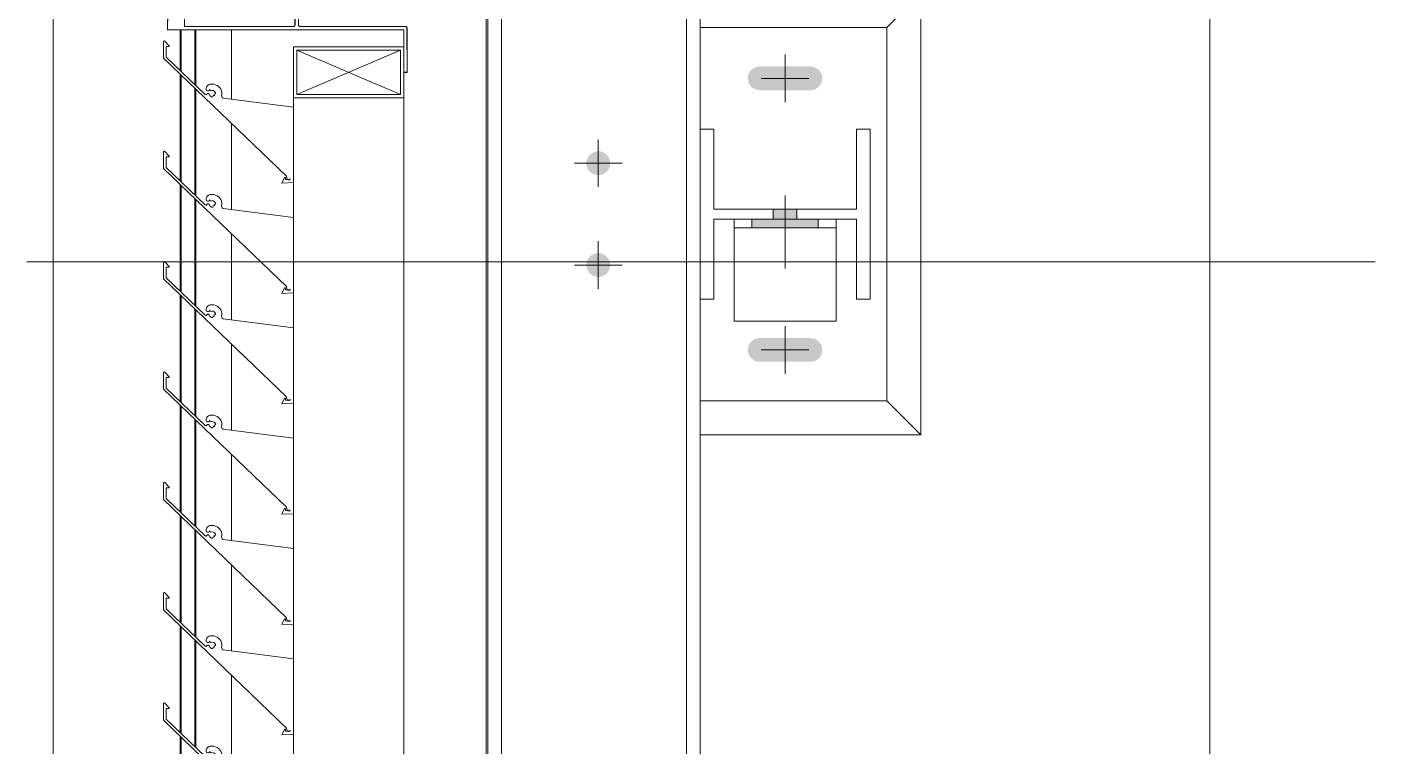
# Model space of a CAD drawing. Header units: millimetres. Extents: x -220592 to 404889, y -217665 to 38245.
# Drawn here: x 7563.78 to 7571.72, y -48106.28 to -48102.04 of the extents above; entities that cross this region are included whole.
import ezdxf

# ---------------------------------------------------------------- set-up
doc = ezdxf.new("R2010")
doc.units = ezdxf.units.MM
doc.linetypes.add('XKITLINE00', pattern=[0])
doc.layers.add('000 - 0_HIDE_OBJ_FRAMING_DEF_SUB_1', color=7, linetype='Continuous')
doc.layers.add('Part', color=7, linetype='Continuous', lineweight=0)
doc.layers.add('S-GRID', color=7, linetype='Continuous', lineweight=0)

# ---------------------------------------------------------------- blocks, each defined once
blk = doc.blocks.new('*A13471')
at = {"layer": '000 - 0_HIDE_OBJ_FRAMING_DEF_SUB_1', "color": 7, "linetype": 'XKITLINE00', "lineweight": 0}
blk.add_line((-166.903352, 103.570892), (-166.903352, 122.690788), dxfattribs=at)
blk = doc.blocks.new('*A13473')
at = {"layer": '000 - 0_HIDE_OBJ_FRAMING_DEF_SUB_1', "color": 7, "linetype": 'XKITLINE00', "lineweight": 0}
blk.add_line((-166.903362, 103.570891), (-166.90336, 122.690788), dxfattribs=at)
blk = doc.blocks.new('*A13529')
at = {"layer": 'S-GRID', "color": 7, "linetype": 'XKITLINE00', "lineweight": 0}
blk.add_line((-173.867349, 106.790805), (-165.929849, 106.790805), dxfattribs=at)
blk = doc.blocks.new('*A13542')
at = {"layer": 'Part', "color": 7, "linetype": 'XKITLINE00', "lineweight": 0}
for p, q in [((-171.163349, 102.188511), (-171.163349, 109.070764)), ((-172.663349, 107.748696), (-172.663349, 108.156203)), ((-172.663349, 107.098696), (-172.663349, 107.605769)), ((-172.663349, 106.448696), (-172.663349, 106.955769)), ((-172.663349, 105.798696), (-172.663349, 106.305769)), ((-172.663349, 105.148696), (-172.663349, 105.655769)), ((-172.663349, 104.498696), (-172.663349, 105.005769)), ((-172.663349, 103.848696), (-172.663349, 104.355769))]:
    blk.add_line(p, q, dxfattribs=at)
blk = doc.blocks.new('*A14122')
at = {"layer": 'Part', "color": 7, "linetype": 'XKITLINE00', "lineweight": 0}
for p, q in [((-171.648937, 109.40603), (-171.648981, 109.15603)), ((-171.628937, 109.406027), (-171.648937, 109.40603)), ((-171.628982, 109.146027), (-171.628937, 109.406027)), ((-171.648981, 109.15603), (-173.03898, 109.156273)), ((-173.03898, 109.156273), (-173.038236, 109.062446)), ((-171.630669, 109.140471), (-171.628982, 109.146027)), ((-173.038236, 109.062446), (-173.034553, 109.057957)), ((-172.940682, 109.0607), (-172.938996, 109.066255)), ((-172.938996, 109.066255), (-172.938984, 109.136255)), ((-172.938984, 109.136255), (-172.295157, 109.135382)), ((-172.295157, 109.135382), (-172.29067, 109.131698)), ((-172.29067, 109.131698), (-172.288986, 109.126142)), ((-172.288986, 109.126142), (-172.289912, 108.182315)), ((-172.26915, 108.186138), (-172.268986, 109.126138)), ((-172.268986, 109.126138), (-172.268224, 109.129965)), ((-172.268224, 109.129965), (-172.26454, 109.134452)), ((-172.26454, 109.134452), (-172.258984, 109.136137)), ((-172.258984, 109.136137), (-171.635157, 109.136789)), ((-171.635157, 109.136789), (-171.630669, 109.140471)), ((-173.034553, 109.057957), (-173.028998, 109.056271)), ((-173.028998, 109.056271), (-172.945171, 109.057018)), ((-172.945171, 109.057018), (-172.940682, 109.0607)), ((-173.039139, 108.246273), (-173.039155, 108.156273)), ((-173.037453, 108.251828), (-173.039139, 108.246273)), ((-173.032965, 108.25551), (-173.037453, 108.251828)), ((-172.949138, 108.256257), (-173.032965, 108.25551)), ((-172.943582, 108.254571), (-172.949138, 108.256257)), ((-172.9399, 108.250082), (-172.943582, 108.254571)), ((-172.939152, 108.176255), (-172.9399, 108.250082)), ((-173.039155, 108.156273), (-171.649155, 108.15603)), ((-172.299152, 108.176144), (-172.939152, 108.176255)), ((-172.293596, 108.177828), (-172.299152, 108.176144)), ((-172.289912, 108.182315), (-172.293596, 108.177828)), ((-172.267465, 108.180582), (-172.26915, 108.186138)), ((-172.262978, 108.176899), (-172.267465, 108.180582)), ((-171.639152, 108.176028), (-172.262978, 108.176899)), ((-171.649155, 108.15603), (-171.649199, 107.90603)), ((-171.633596, 108.174342), (-171.639152, 108.176028)), ((-171.629914, 108.169854), (-171.633596, 108.174342)), ((-171.629199, 107.906027), (-171.629914, 108.169854)), ((-171.649199, 107.90603), (-171.629199, 107.906027))]:
    blk.add_line(p, q, dxfattribs=at)
blk = doc.blocks.new('*A14123')
at = {"layer": 'Part', "color": 7, "linetype": 'XKITLINE00', "lineweight": 0}
for p, q in [((-171.629199, 109.406383), (-171.649199, 109.40638)), ((-171.649199, 109.40638), (-171.649155, 109.15638)), ((-171.629914, 109.142556), (-171.629199, 109.406383)), ((-171.649155, 109.15638), (-173.039155, 109.156137)), ((-173.039155, 109.156137), (-173.039139, 109.066137)), ((-171.633596, 109.138068), (-171.629914, 109.142556)), ((-173.039139, 109.066137), (-173.037453, 109.060582)), ((-172.943582, 109.057839), (-172.9399, 109.062328)), ((-172.9399, 109.062328), (-172.939152, 109.136155)), ((-172.939152, 109.136155), (-172.299152, 109.136266)), ((-172.299152, 109.136266), (-172.293596, 109.134582)), ((-172.293596, 109.134582), (-172.289912, 109.130095)), ((-172.289912, 109.130095), (-172.288986, 108.186268)), ((-172.26915, 109.126272), (-172.267465, 109.131828)), ((-172.268986, 108.186272), (-172.26915, 109.126272)), ((-172.267465, 109.131828), (-172.262978, 109.135511)), ((-172.262978, 109.135511), (-171.639152, 109.136381)), ((-171.639152, 109.136381), (-171.633596, 109.138068)), ((-173.037453, 109.060582), (-173.032965, 109.056899)), ((-173.032965, 109.056899), (-172.949138, 109.056153)), ((-172.949138, 109.056153), (-172.943582, 109.057839)), ((-173.038236, 108.249964), (-173.03898, 108.156137)), ((-173.034553, 108.254453), (-173.038236, 108.249964)), ((-173.028998, 108.256139), (-173.034553, 108.254453)), ((-172.945171, 108.255392), (-173.028998, 108.256139)), ((-172.940682, 108.25171), (-172.945171, 108.255392)), ((-172.938996, 108.246155), (-172.940682, 108.25171)), ((-172.938984, 108.176155), (-172.938996, 108.246155)), ((-173.03898, 108.156137), (-171.648981, 108.15638)), ((-172.295157, 108.177028), (-172.938984, 108.176155)), ((-172.29067, 108.180712), (-172.295157, 108.177028)), ((-172.288986, 108.186268), (-172.29067, 108.180712)), ((-172.268224, 108.182445), (-172.268986, 108.186272)), ((-172.26454, 108.177958), (-172.268224, 108.182445)), ((-172.258984, 108.176273), (-172.26454, 108.177958)), ((-171.635157, 108.175621), (-172.258984, 108.176273)), ((-171.648981, 108.15638), (-171.648937, 107.90638)), ((-171.630669, 108.171939), (-171.635157, 108.175621)), ((-171.628982, 108.166383), (-171.630669, 108.171939)), ((-171.628937, 107.906383), (-171.628982, 108.166383)), ((-171.648937, 107.90638), (-171.628937, 107.906383))]:
    blk.add_line(p, q, dxfattribs=at)
blk = doc.blocks.new('*A14124')
at = {"layer": 'Part', "color": 7, "linetype": 'XKITLINE00', "lineweight": 0}
for p, q in [((-173.062824, 108.089018), (-173.063377, 107.989867)), ((-173.058143, 108.091486), (-173.062824, 108.089018)), ((-173.029494, 108.062598), (-173.058143, 108.091486)), ((-173.048341, 107.996233), (-173.047999, 108.05758)), ((-173.047999, 108.05758), (-173.030579, 108.057677)), ((-173.030579, 108.057677), (-173.029494, 108.062598)), ((-173.063377, 107.989867), (-172.338255, 107.293621)), ((-172.817326, 107.774831), (-173.048341, 107.996233)), ((-172.812163, 107.812893), (-172.812659, 107.805123)), ((-172.812659, 107.805123), (-172.810019, 107.799649)), ((-172.810428, 107.818389), (-172.812163, 107.812893)), ((-172.807674, 107.823452), (-172.810428, 107.818389)), ((-172.810019, 107.799649), (-172.804875, 107.796412)), ((-172.804002, 107.827895), (-172.807674, 107.823452)), ((-172.804875, 107.796412), (-172.798797, 107.7964)), ((-172.799549, 107.831553), (-172.804002, 107.827895)), ((-172.794479, 107.834293), (-172.799549, 107.831553)), ((-172.798797, 107.7964), (-172.793641, 107.799618)), ((-172.788978, 107.836012), (-172.794479, 107.834293)), ((-172.793641, 107.799618), (-172.790699, 107.80509)), ((-172.790699, 107.80509), (-172.788669, 107.800109)), ((-172.78325, 107.836648), (-172.788978, 107.836012)), ((-172.788669, 107.800109), (-172.783858, 107.797702)), ((-172.783858, 107.797702), (-172.77794, 107.798607)), ((-172.776451, 107.836746), (-172.78325, 107.836648)), ((-172.77794, 107.798607), (-172.77144, 107.798263)), ((-172.766238, 107.835961), (-172.776451, 107.836746)), ((-172.77144, 107.798263), (-172.765472, 107.795665)), ((-172.756337, 107.833338), (-172.766238, 107.835961)), ((-172.765472, 107.795665), (-172.76079, 107.791143)), ((-172.747074, 107.828965), (-172.756337, 107.833338)), ((-172.738758, 107.822986), (-172.747074, 107.828965)), ((-172.731662, 107.8156), (-172.738758, 107.822986)), ((-172.726022, 107.80705), (-172.731662, 107.8156)), ((-172.722024, 107.79762), (-172.726022, 107.80705)), ((-172.719801, 107.787621), (-172.722024, 107.79762)), ((-172.812166, 107.773739), (-172.817326, 107.774831)), ((-172.808512, 107.778366), (-172.812166, 107.773739)), ((-172.804048, 107.78222), (-172.808512, 107.778366)), ((-172.798154, 107.782014), (-172.804048, 107.78222)), ((-172.793971, 107.777857), (-172.798154, 107.782014)), ((-172.790857, 107.770283), (-172.793971, 107.777857)), ((-172.78619, 107.765497), (-172.790857, 107.770283)), ((-172.780114, 107.762707), (-172.78619, 107.765497)), ((-172.773442, 107.762284), (-172.780114, 107.762707)), ((-172.77112, 107.769675), (-172.773442, 107.762284)), ((-172.763955, 107.770619), (-172.77112, 107.769675)), ((-172.757418, 107.778785), (-172.765124, 107.777679)), ((-172.765124, 107.777679), (-172.763955, 107.770619)), ((-172.76079, 107.791143), (-172.757988, 107.785269)), ((-172.757988, 107.785269), (-172.757418, 107.778785)), ((-172.720912, 107.767251), (-172.719426, 107.777385)), ((-172.720672, 107.761728), (-172.720912, 107.767251)), ((-172.717536, 107.757177), (-172.720672, 107.761728)), ((-172.719426, 107.777385), (-172.719801, 107.787621)), ((-172.712461, 107.754987), (-172.717536, 107.757177)), ((-172.298455, 107.701957), (-172.712461, 107.754987)), ((-172.298462, 107.256287), (-172.298455, 107.701957)), ((-172.350613, 107.287152), (-172.366148, 107.253665)), ((-172.366148, 107.253665), (-172.298462, 107.256287)), ((-172.34549, 107.28674), (-172.350613, 107.287152)), ((-172.345361, 107.274549), (-172.34549, 107.28674)), ((-172.345361, 107.274549), (-172.320378, 107.271409)), ((-172.338255, 107.293621), (-172.335358, 107.275078)), ((-172.335358, 107.275078), (-172.318342, 107.277982)), ((-172.318342, 107.277982), (-172.320378, 107.271409))]:
    blk.add_line(p, q, dxfattribs=at)
blk = doc.blocks.new('*A14126')
at = {"layer": 'Part', "color": 7, "linetype": 'XKITLINE00', "lineweight": 0}
for p, q in [((-172.298652, 107.756161), (-172.298652, 108.056161)), ((-171.648652, 108.056161), (-172.298652, 108.056161)), ((-172.278652, 107.776161), (-171.668652, 108.036161)), ((-172.278652, 108.036161), (-171.668652, 107.776161)), ((-172.278652, 107.776161), (-172.278652, 108.036161)), ((-172.278652, 108.036161), (-171.668652, 108.036161)), ((-171.668652, 108.036161), (-171.668652, 107.776161)), ((-171.648652, 107.756161), (-171.648652, 108.056161)), ((-172.298652, 107.756161), (-171.648652, 107.756161)), ((-171.668652, 107.776161), (-172.278652, 107.776161))]:
    blk.add_line(p, q, dxfattribs=at)
blk = doc.blocks.new('*A14127')
at = {"layer": '000 - 0_HIDE_OBJ_FRAMING_DEF_SUB_1', "color": 7, "linetype": 'XKITLINE00', "lineweight": 0}
for p, q in [((-171.153485, 122.440805), (-171.153485, 103.820832)), ((-171.073485, 103.820832), (-171.073485, 122.440805)), ((-169.983485, 103.820832), (-169.983485, 122.440805)), ((-169.903485, 107.570805), (-169.903485, 118.690805)), ((-169.903485, 103.820832), (-169.903485, 106.570805))]:
    blk.add_line(p, q, dxfattribs=at)
blk = doc.blocks.new('*A14129')
at = {"layer": '000 - 0_HIDE_OBJ_FRAMING_DEF_SUB_1', "color": 7, "linetype": 'XKITLINE00', "lineweight": 0}
for p, q in [((-173.713199, 102.288511), (-173.713199, 115.088511)), ((-172.964598, 107.915974), (-172.964598, 108.15615)), ((-172.958493, 107.910124), (-172.958493, 108.156151)), ((-172.87913, 107.834063), (-172.87913, 108.156165)), ((-172.873025, 107.828212), (-172.873025, 108.156166)), ((-172.964598, 107.265974), (-172.964598, 107.895021)), ((-172.958493, 107.260124), (-172.958493, 107.88916)), ((-172.87913, 107.184063), (-172.87913, 107.812957)), ((-172.873025, 107.178212), (-172.873025, 107.807095)), ((-172.964598, 106.615974), (-172.964598, 107.245021)), ((-172.958493, 106.610124), (-172.958493, 107.23916)), ((-172.87913, 106.534063), (-172.87913, 107.162957)), ((-172.873025, 106.528212), (-172.873025, 107.157095)), ((-172.964598, 105.965974), (-172.964598, 106.595021)), ((-172.958493, 105.960124), (-172.958493, 106.58916)), ((-172.87913, 105.884063), (-172.87913, 106.512957)), ((-172.873025, 105.878212), (-172.873025, 106.507095)), ((-172.964598, 105.315974), (-172.964598, 105.945021)), ((-172.958493, 105.310124), (-172.958493, 105.93916)), ((-172.87913, 105.234063), (-172.87913, 105.862957)), ((-172.873025, 105.228212), (-172.873025, 105.857095)), ((-172.964598, 104.665974), (-172.964598, 105.295021)), ((-172.958493, 104.660124), (-172.958493, 105.28916)), ((-172.87913, 104.584063), (-172.87913, 105.212957)), ((-172.873025, 104.578212), (-172.873025, 105.207095)), ((-172.964598, 104.015974), (-172.964598, 104.645021)), ((-172.958493, 104.010124), (-172.958493, 104.63916)), ((-172.87913, 103.934063), (-172.87913, 104.562957)), ((-172.873025, 103.928212), (-172.873025, 104.557095)), ((-172.964598, 103.365974), (-172.964598, 103.995021)), ((-172.958493, 103.360124), (-172.958493, 103.98916))]:
    blk.add_line(p, q, dxfattribs=at)
blk = doc.blocks.new('*A14143')
at = {"layer": 'Part', "color": 7, "linetype": 'XKITLINE00', "lineweight": 0}
for p, q in [((-172.298652, 107.701982), (-172.298652, 107.756161)), ((-171.648652, 100.475575), (-171.648652, 107.756161)), ((-172.298652, 107.051982), (-172.298652, 107.256279)), ((-172.298652, 106.401982), (-172.298652, 106.606279)), ((-172.298652, 105.751982), (-172.298652, 105.956279)), ((-172.298652, 105.101982), (-172.298652, 105.306279)), ((-172.298652, 104.451982), (-172.298652, 104.656279)), ((-172.298652, 103.801982), (-172.298652, 104.006279)), ((-172.298652, 103.151982), (-172.298652, 103.356279)), ((-172.298652, 102.501982), (-172.298652, 102.706279)), ((-172.298652, 101.851982), (-172.298652, 102.056279)), ((-172.298652, 101.201982), (-172.298652, 101.406279)), ((-172.298652, 100.621297), (-172.298652, 100.756279))]:
    blk.add_line(p, q, dxfattribs=at)
blk = doc.blocks.new('*A14144')
at = {"layer": '000 - 0_HIDE_OBJ_FRAMING_DEF_SUB_1', "color": 7, "linetype": 'XKITLINE00', "lineweight": 0}
for p, q in [((-168.803485, 108.170805), (-169.903485, 108.170805)), ((-168.803485, 105.970805), (-168.803485, 108.170805)), ((-169.903485, 105.970805), (-168.803485, 105.970805))]:
    blk.add_line(p, q, dxfattribs=at)
blk = doc.blocks.new('*A14145')
at = {"layer": '000 - 0_HIDE_OBJ_FRAMING_DEF_SUB_1', "color": 7, "linetype": 'XKITLINE00', "lineweight": 0}
for p, q in [((-168.603485, 108.370805), (-169.903485, 108.370805)), ((-168.803485, 108.170805), (-168.603485, 108.370805)), ((-168.603485, 108.370805), (-168.603485, 105.770805)), ((-168.803485, 105.970805), (-168.603485, 105.770805)), ((-168.603485, 105.770805), (-169.903485, 105.770805))]:
    blk.add_line(p, q, dxfattribs=at)
blk = doc.blocks.new('*A14146')
at = {"layer": '000 - 0_HIDE_OBJ_FRAMING_DEF_SUB_1', "color": 7, "linetype": 'XKITLINE00', "lineweight": 0}
for p, q in [((-169.703485, 107.040805), (-169.703485, 106.440805)), ((-169.103485, 107.040805), (-169.103485, 106.440805)), ((-169.703485, 106.990805), (-169.103485, 106.990805)), ((-169.703485, 106.440805), (-169.103485, 106.440805))]:
    blk.add_line(p, q, dxfattribs=at)
blk = doc.blocks.new('*A14147')
at = {"layer": '000 - 0_HIDE_OBJ_FRAMING_DEF_SUB_1'}
for points in [[(-169.3335, 107.1008), (-169.3335, 107.0408), (-169.4735, 107.0408), (-169.4735, 107.1008)], [(-169.2085, 107.0408), (-169.2085, 106.9908), (-169.5985, 106.9908), (-169.5985, 107.0408)]]:
    blk.add_hatch(color=7, dxfattribs=at).paths.add_polyline_path(points, flags=17)
at = {"layer": '000 - 0_HIDE_OBJ_FRAMING_DEF_SUB_1', "color": 7, "linetype": 'XKITLINE00', "lineweight": 0}
for p, q in [((-169.4035, 107.18), (-169.4035, 106.7508)), ((-169.4735, 107.1008), (-169.4735, 107.0408)), ((-169.3335, 107.1008), (-169.3335, 107.0408)), ((-169.5985, 107.0408), (-169.5985, 106.9908)), ((-169.2085, 107.0408), (-169.2085, 106.9908))]:
    blk.add_line(p, q, dxfattribs=at)
blk = doc.blocks.new('*A14148')
at = {"layer": '000 - 0_HIDE_OBJ_FRAMING_DEF_SUB_1'}
for points in [[(-169.6182, 107.844), (-169.6235, 107.8708), (-169.6182, 107.8976), (-169.603, 107.9203), (-169.5803, 107.9355), (-169.5535, 107.9408), (-169.2535, 107.9408), (-169.2267, 107.9355), (-169.204, 107.9203), (-169.1888, 107.8976), (-169.1835, 107.8708), (-169.1888, 107.844), (-169.204, 107.8213), (-169.2267, 107.8061), (-169.2535, 107.8008), (-169.5535, 107.8008), (-169.5803, 107.8061), (-169.603, 107.8213)], [(-169.6182, 106.244), (-169.6235, 106.2708), (-169.6182, 106.2976), (-169.603, 106.3203), (-169.5803, 106.3355), (-169.5535, 106.3408), (-169.2535, 106.3408), (-169.2267, 106.3355), (-169.204, 106.3203), (-169.1888, 106.2976), (-169.1835, 106.2708), (-169.1888, 106.244), (-169.204, 106.2213), (-169.2267, 106.2061), (-169.2535, 106.2008), (-169.5535, 106.2008), (-169.5803, 106.2061), (-169.603, 106.2213)]]:
    blk.add_hatch(color=7, dxfattribs=at).paths.add_polyline_path(points, flags=17)
at = {"layer": '000 - 0_HIDE_OBJ_FRAMING_DEF_SUB_1', "color": 7, "linetype": 'XKITLINE00', "lineweight": 0}
for p, q in [((-169.4035, 107.7308), (-169.4035, 108.0108)), ((-169.2635, 107.8708), (-169.5435, 107.8708)), ((-169.4035, 106.1308), (-169.4035, 106.4108)), ((-169.2635, 106.2708), (-169.5435, 106.2708))]:
    blk.add_line(p, q, dxfattribs=at)
blk = doc.blocks.new('*A14149')
at = {"layer": '000 - 0_HIDE_OBJ_FRAMING_DEF_SUB_1'}
for points in [[(-170.5103, 107.3011), (-170.5171, 107.3021), (-170.5238, 107.3038), (-170.5303, 107.3061), (-170.5365, 107.3091), (-170.5424, 107.3126), (-170.5479, 107.3167), (-170.553, 107.3213), (-170.5576, 107.3264), (-170.5617, 107.3319), (-170.5652, 107.3378), (-170.5682, 107.344), (-170.5705, 107.3505), (-170.5721, 107.3571), (-170.5731, 107.3639), (-170.5735, 107.3708), (-170.5731, 107.3777), (-170.5721, 107.3845), (-170.5705, 107.3911), (-170.5682, 107.3976), (-170.5652, 107.4038), (-170.5617, 107.4097), (-170.5576, 107.4152), (-170.553, 107.4203), (-170.5479, 107.4249), (-170.5424, 107.429), (-170.5365, 107.4325), (-170.5303, 107.4355), (-170.5238, 107.4378), (-170.5171, 107.4395), (-170.5103, 107.4405), (-170.5035, 107.4408), (-170.4966, 107.4405), (-170.4898, 107.4395), (-170.4832, 107.4378), (-170.4767, 107.4355), (-170.4705, 107.4325), (-170.4646, 107.429), (-170.4591, 107.4249), (-170.454, 107.4203), (-170.4494, 107.4152), (-170.4453, 107.4097), (-170.4418, 107.4038), (-170.4388, 107.3976), (-170.4365, 107.3911), (-170.4348, 107.3845), (-170.4338, 107.3777), (-170.4335, 107.3708), (-170.4338, 107.3639), (-170.4348, 107.3571), (-170.4365, 107.3505), (-170.4388, 107.344), (-170.4418, 107.3378), (-170.4453, 107.3319), (-170.4494, 107.3264), (-170.454, 107.3213), (-170.4591, 107.3167), (-170.4646, 107.3126), (-170.4705, 107.3091), (-170.4767, 107.3061), (-170.4832, 107.3038), (-170.4898, 107.3021), (-170.4966, 107.3011), (-170.5035, 107.3008)], [(-170.5103, 106.7011), (-170.5171, 106.7021), (-170.5238, 106.7038), (-170.5303, 106.7061), (-170.5365, 106.7091), (-170.5424, 106.7126), (-170.5479, 106.7167), (-170.553, 106.7213), (-170.5576, 106.7264), (-170.5617, 106.7319), (-170.5652, 106.7378), (-170.5682, 106.744), (-170.5705, 106.7505), (-170.5721, 106.7571), (-170.5731, 106.7639), (-170.5735, 106.7708), (-170.5731, 106.7777), (-170.5721, 106.7845), (-170.5705, 106.7911), (-170.5682, 106.7976), (-170.5652, 106.8038), (-170.5617, 106.8097), (-170.5576, 106.8152), (-170.553, 106.8203), (-170.5479, 106.8249), (-170.5424, 106.829), (-170.5365, 106.8325), (-170.5303, 106.8355), (-170.5238, 106.8378), (-170.5171, 106.8395), (-170.5103, 106.8405), (-170.5035, 106.8408), (-170.4966, 106.8405), (-170.4898, 106.8395), (-170.4832, 106.8378), (-170.4767, 106.8355), (-170.4705, 106.8325), (-170.4646, 106.829), (-170.4591, 106.8249), (-170.454, 106.8203), (-170.4494, 106.8152), (-170.4453, 106.8097), (-170.4418, 106.8038), (-170.4388, 106.7976), (-170.4365, 106.7911), (-170.4348, 106.7845), (-170.4338, 106.7777), (-170.4335, 106.7708), (-170.4338, 106.7639), (-170.4348, 106.7571), (-170.4365, 106.7505), (-170.4388, 106.744), (-170.4418, 106.7378), (-170.4453, 106.7319), (-170.4494, 106.7264), (-170.454, 106.7213), (-170.4591, 106.7167), (-170.4646, 106.7126), (-170.4705, 106.7091), (-170.4767, 106.7061), (-170.4832, 106.7038), (-170.4898, 106.7021), (-170.4966, 106.7011), (-170.5035, 106.7008)]]:
    blk.add_hatch(color=7, dxfattribs=at).paths.add_polyline_path(points, flags=17)
at = {"layer": '000 - 0_HIDE_OBJ_FRAMING_DEF_SUB_1', "color": 7, "linetype": 'XKITLINE00', "lineweight": 0}
for p, q in [((-170.5035, 107.2308), (-170.5035, 107.5108)), ((-170.3635, 107.3708), (-170.6435, 107.3708)), ((-170.5035, 106.6308), (-170.5035, 106.9108)), ((-170.3635, 106.7708), (-170.6435, 106.7708))]:
    blk.add_line(p, q, dxfattribs=at)
blk = doc.blocks.new('*A14150')
at = {"layer": '000 - 0_HIDE_OBJ_FRAMING_DEF_SUB_1', "color": 7, "linetype": 'XKITLINE00', "lineweight": 0}
for p, q in [((-169.823485, 107.570805), (-169.903485, 107.570805)), ((-169.903485, 107.570805), (-169.903485, 106.570805)), ((-169.823485, 107.100805), (-169.823485, 107.570805)), ((-168.903485, 107.570805), (-168.983485, 107.570805)), ((-168.983485, 107.570805), (-168.983485, 107.100805)), ((-168.903485, 106.570805), (-168.903485, 107.570805)), ((-168.983485, 107.100805), (-169.823485, 107.100805)), ((-169.823485, 106.570805), (-169.823485, 107.040805)), ((-169.823485, 107.040805), (-168.983485, 107.040805)), ((-168.983485, 107.040805), (-168.983485, 106.570805)), ((-169.903485, 106.570805), (-169.823485, 106.570805)), ((-168.983485, 106.570805), (-168.903485, 106.570805))]:
    blk.add_line(p, q, dxfattribs=at)
blk = doc.blocks.new('*A14174')
at = {"layer": 'Part', "color": 7, "linetype": 'XKITLINE00', "lineweight": 0}
for p, q in [((-173.062824, 104.189018), (-173.063377, 104.089867)), ((-173.058143, 104.191486), (-173.062824, 104.189018)), ((-173.029494, 104.162598), (-173.058143, 104.191486)), ((-173.048341, 104.096233), (-173.047999, 104.15758)), ((-173.047999, 104.15758), (-173.030579, 104.157677)), ((-173.030579, 104.157677), (-173.029494, 104.162598)), ((-173.063377, 104.089867), (-172.338255, 103.393621)), ((-172.817326, 103.874831), (-173.048341, 104.096233)), ((-172.812163, 103.912893), (-172.812659, 103.905123)), ((-172.812659, 103.905123), (-172.810019, 103.899649)), ((-172.810428, 103.918389), (-172.812163, 103.912893)), ((-172.807674, 103.923452), (-172.810428, 103.918389)), ((-172.804002, 103.927895), (-172.807674, 103.923452)), ((-172.799549, 103.931553), (-172.804002, 103.927895)), ((-172.794479, 103.934293), (-172.799549, 103.931553)), ((-172.788978, 103.936012), (-172.794479, 103.934293)), ((-172.793641, 103.899618), (-172.790699, 103.90509)), ((-172.790699, 103.90509), (-172.788669, 103.900109)), ((-172.78325, 103.936648), (-172.788978, 103.936012)), ((-172.776451, 103.936746), (-172.78325, 103.936648)), ((-172.766238, 103.935961), (-172.776451, 103.936746)), ((-172.756337, 103.933338), (-172.766238, 103.935961)), ((-172.747074, 103.928965), (-172.756337, 103.933338)), ((-172.738758, 103.922986), (-172.747074, 103.928965)), ((-172.731662, 103.9156), (-172.738758, 103.922986)), ((-172.726022, 103.90705), (-172.731662, 103.9156)), ((-172.722024, 103.89762), (-172.726022, 103.90705)), ((-172.812166, 103.873739), (-172.817326, 103.874831)), ((-172.808512, 103.878366), (-172.812166, 103.873739)), ((-172.810019, 103.899649), (-172.804875, 103.896412)), ((-172.804048, 103.88222), (-172.808512, 103.878366)), ((-172.804875, 103.896412), (-172.798797, 103.8964)), ((-172.798154, 103.882014), (-172.804048, 103.88222)), ((-172.798797, 103.8964), (-172.793641, 103.899618)), ((-172.793971, 103.877857), (-172.798154, 103.882014)), ((-172.790857, 103.870283), (-172.793971, 103.877857)), ((-172.78619, 103.865497), (-172.790857, 103.870283)), ((-172.788669, 103.900109), (-172.783858, 103.897702)), ((-172.780114, 103.862707), (-172.78619, 103.865497)), ((-172.783858, 103.897702), (-172.77794, 103.898607)), ((-172.773442, 103.862284), (-172.780114, 103.862707)), ((-172.77794, 103.898607), (-172.77144, 103.898263)), ((-172.77112, 103.869675), (-172.773442, 103.862284)), ((-172.77144, 103.898263), (-172.765472, 103.895665)), ((-172.763955, 103.870619), (-172.77112, 103.869675)), ((-172.765472, 103.895665), (-172.76079, 103.891143)), ((-172.757418, 103.878785), (-172.765124, 103.877679)), ((-172.765124, 103.877679), (-172.763955, 103.870619)), ((-172.76079, 103.891143), (-172.757988, 103.885269)), ((-172.757988, 103.885269), (-172.757418, 103.878785)), ((-172.719801, 103.887621), (-172.722024, 103.89762)), ((-172.720912, 103.867251), (-172.719426, 103.877385)), ((-172.720672, 103.861728), (-172.720912, 103.867251)), ((-172.717536, 103.857177), (-172.720672, 103.861728)), ((-172.719426, 103.877385), (-172.719801, 103.887621)), ((-172.712461, 103.854987), (-172.717536, 103.857177)), ((-172.298455, 103.801957), (-172.712461, 103.854987)), ((-172.298462, 103.356287), (-172.298455, 103.801957)), ((-172.350613, 103.387152), (-172.366148, 103.353665)), ((-172.366148, 103.353665), (-172.298462, 103.356287)), ((-172.34549, 103.38674), (-172.350613, 103.387152)), ((-172.345361, 103.374549), (-172.34549, 103.38674)), ((-172.345361, 103.374549), (-172.320378, 103.371409)), ((-172.338255, 103.393621), (-172.335358, 103.375078)), ((-172.335358, 103.375078), (-172.318342, 103.377982)), ((-172.318342, 103.377982), (-172.320378, 103.371409))]:
    blk.add_line(p, q, dxfattribs=at)
blk = doc.blocks.new('*A14175')
at = {"layer": 'Part', "color": 7, "linetype": 'XKITLINE00', "lineweight": 0}
for p, q in [((-173.062824, 104.839018), (-173.063377, 104.739867)), ((-173.058143, 104.841486), (-173.062824, 104.839018)), ((-173.029494, 104.812598), (-173.058143, 104.841486)), ((-173.048341, 104.746233), (-173.047999, 104.80758)), ((-173.047999, 104.80758), (-173.030579, 104.807677)), ((-173.030579, 104.807677), (-173.029494, 104.812598)), ((-173.063377, 104.739867), (-172.338255, 104.043621)), ((-172.817326, 104.524831), (-173.048341, 104.746233)), ((-172.812163, 104.562893), (-172.812659, 104.555123)), ((-172.812659, 104.555123), (-172.810019, 104.549649)), ((-172.810428, 104.568389), (-172.812163, 104.562893)), ((-172.807674, 104.573452), (-172.810428, 104.568389)), ((-172.810019, 104.549649), (-172.804875, 104.546412)), ((-172.804002, 104.577895), (-172.807674, 104.573452)), ((-172.804875, 104.546412), (-172.798797, 104.5464)), ((-172.799549, 104.581553), (-172.804002, 104.577895)), ((-172.794479, 104.584293), (-172.799549, 104.581553)), ((-172.798797, 104.5464), (-172.793641, 104.549618)), ((-172.788978, 104.586012), (-172.794479, 104.584293)), ((-172.793641, 104.549618), (-172.790699, 104.55509)), ((-172.790699, 104.55509), (-172.788669, 104.550109)), ((-172.78325, 104.586648), (-172.788978, 104.586012)), ((-172.788669, 104.550109), (-172.783858, 104.547702)), ((-172.783858, 104.547702), (-172.77794, 104.548607)), ((-172.776451, 104.586746), (-172.78325, 104.586648)), ((-172.77794, 104.548607), (-172.77144, 104.548263)), ((-172.766238, 104.585961), (-172.776451, 104.586746)), ((-172.77144, 104.548263), (-172.765472, 104.545665)), ((-172.756337, 104.583338), (-172.766238, 104.585961)), ((-172.765472, 104.545665), (-172.76079, 104.541143)), ((-172.76079, 104.541143), (-172.757988, 104.535269)), ((-172.747074, 104.578965), (-172.756337, 104.583338)), ((-172.738758, 104.572986), (-172.747074, 104.578965)), ((-172.731662, 104.5656), (-172.738758, 104.572986)), ((-172.726022, 104.55705), (-172.731662, 104.5656)), ((-172.722024, 104.54762), (-172.726022, 104.55705)), ((-172.719801, 104.537621), (-172.722024, 104.54762)), ((-172.719426, 104.527385), (-172.719801, 104.537621)), ((-172.812166, 104.523739), (-172.817326, 104.524831)), ((-172.808512, 104.528366), (-172.812166, 104.523739)), ((-172.804048, 104.53222), (-172.808512, 104.528366)), ((-172.798154, 104.532014), (-172.804048, 104.53222)), ((-172.793971, 104.527857), (-172.798154, 104.532014)), ((-172.790857, 104.520283), (-172.793971, 104.527857)), ((-172.78619, 104.515497), (-172.790857, 104.520283)), ((-172.780114, 104.512707), (-172.78619, 104.515497)), ((-172.773442, 104.512284), (-172.780114, 104.512707)), ((-172.77112, 104.519675), (-172.773442, 104.512284)), ((-172.763955, 104.520619), (-172.77112, 104.519675)), ((-172.757418, 104.528785), (-172.765124, 104.527679)), ((-172.765124, 104.527679), (-172.763955, 104.520619)), ((-172.757988, 104.535269), (-172.757418, 104.528785)), ((-172.720912, 104.517251), (-172.719426, 104.527385)), ((-172.720672, 104.511728), (-172.720912, 104.517251)), ((-172.717536, 104.507177), (-172.720672, 104.511728)), ((-172.712461, 104.504987), (-172.717536, 104.507177)), ((-172.298455, 104.451957), (-172.712461, 104.504987)), ((-172.298462, 104.006287), (-172.298455, 104.451957)), ((-172.350613, 104.037152), (-172.366148, 104.003665)), ((-172.366148, 104.003665), (-172.298462, 104.006287)), ((-172.34549, 104.03674), (-172.350613, 104.037152)), ((-172.345361, 104.024549), (-172.34549, 104.03674)), ((-172.345361, 104.024549), (-172.320378, 104.021409)), ((-172.338255, 104.043621), (-172.335358, 104.025078)), ((-172.335358, 104.025078), (-172.318342, 104.027982)), ((-172.318342, 104.027982), (-172.320378, 104.021409))]:
    blk.add_line(p, q, dxfattribs=at)
blk = doc.blocks.new('*A14176')
at = {"layer": 'Part', "color": 7, "linetype": 'XKITLINE00', "lineweight": 0}
for p, q in [((-173.058143, 105.491486), (-173.062824, 105.489018)), ((-173.029494, 105.462598), (-173.058143, 105.491486)), ((-173.062824, 105.489018), (-173.063377, 105.389867)), ((-173.048341, 105.396233), (-173.047999, 105.45758)), ((-173.047999, 105.45758), (-173.030579, 105.457677)), ((-173.030579, 105.457677), (-173.029494, 105.462598)), ((-173.063377, 105.389867), (-172.338255, 104.693621)), ((-172.817326, 105.174831), (-173.048341, 105.396233)), ((-172.812166, 105.173739), (-172.817326, 105.174831)), ((-172.812163, 105.212893), (-172.812659, 105.205123)), ((-172.812659, 105.205123), (-172.810019, 105.199649)), ((-172.808512, 105.178366), (-172.812166, 105.173739)), ((-172.810428, 105.218389), (-172.812163, 105.212893)), ((-172.807674, 105.223452), (-172.810428, 105.218389)), ((-172.810019, 105.199649), (-172.804875, 105.196412)), ((-172.804048, 105.18222), (-172.808512, 105.178366)), ((-172.804002, 105.227895), (-172.807674, 105.223452)), ((-172.804875, 105.196412), (-172.798797, 105.1964)), ((-172.798154, 105.182014), (-172.804048, 105.18222)), ((-172.799549, 105.231553), (-172.804002, 105.227895)), ((-172.794479, 105.234293), (-172.799549, 105.231553)), ((-172.798797, 105.1964), (-172.793641, 105.199618)), ((-172.793971, 105.177857), (-172.798154, 105.182014)), ((-172.788978, 105.236012), (-172.794479, 105.234293)), ((-172.790857, 105.170283), (-172.793971, 105.177857)), ((-172.793641, 105.199618), (-172.790699, 105.20509)), ((-172.790699, 105.20509), (-172.788669, 105.200109)), ((-172.78325, 105.236648), (-172.788978, 105.236012)), ((-172.788669, 105.200109), (-172.783858, 105.197702)), ((-172.783858, 105.197702), (-172.77794, 105.198607)), ((-172.776451, 105.236746), (-172.78325, 105.236648)), ((-172.77794, 105.198607), (-172.77144, 105.198263)), ((-172.766238, 105.235961), (-172.776451, 105.236746)), ((-172.77144, 105.198263), (-172.765472, 105.195665)), ((-172.756337, 105.233338), (-172.766238, 105.235961)), ((-172.765472, 105.195665), (-172.76079, 105.191143)), ((-172.757418, 105.178785), (-172.765124, 105.177679)), ((-172.765124, 105.177679), (-172.763955, 105.170619)), ((-172.76079, 105.191143), (-172.757988, 105.185269)), ((-172.757988, 105.185269), (-172.757418, 105.178785)), ((-172.747074, 105.228965), (-172.756337, 105.233338)), ((-172.738758, 105.222986), (-172.747074, 105.228965)), ((-172.731662, 105.2156), (-172.738758, 105.222986)), ((-172.726022, 105.20705), (-172.731662, 105.2156)), ((-172.722024, 105.19762), (-172.726022, 105.20705)), ((-172.719801, 105.187621), (-172.722024, 105.19762)), ((-172.720912, 105.167251), (-172.719426, 105.177385)), ((-172.719426, 105.177385), (-172.719801, 105.187621)), ((-172.78619, 105.165497), (-172.790857, 105.170283)), ((-172.780114, 105.162707), (-172.78619, 105.165497)), ((-172.773442, 105.162284), (-172.780114, 105.162707)), ((-172.77112, 105.169675), (-172.773442, 105.162284)), ((-172.763955, 105.170619), (-172.77112, 105.169675)), ((-172.720672, 105.161728), (-172.720912, 105.167251)), ((-172.717536, 105.157177), (-172.720672, 105.161728)), ((-172.712461, 105.154987), (-172.717536, 105.157177)), ((-172.298455, 105.101957), (-172.712461, 105.154987)), ((-172.298462, 104.656287), (-172.298455, 105.101957)), ((-172.350613, 104.687152), (-172.366148, 104.653665)), ((-172.366148, 104.653665), (-172.298462, 104.656287)), ((-172.34549, 104.68674), (-172.350613, 104.687152)), ((-172.345361, 104.674549), (-172.34549, 104.68674)), ((-172.345361, 104.674549), (-172.320378, 104.671409)), ((-172.338255, 104.693621), (-172.335358, 104.675078)), ((-172.335358, 104.675078), (-172.318342, 104.677982)), ((-172.318342, 104.677982), (-172.320378, 104.671409))]:
    blk.add_line(p, q, dxfattribs=at)
blk = doc.blocks.new('*A14177')
at = {"layer": 'Part', "color": 7, "linetype": 'XKITLINE00', "lineweight": 0}
for p, q in [((-173.062824, 106.139018), (-173.063377, 106.039867)), ((-173.058143, 106.141486), (-173.062824, 106.139018)), ((-173.029494, 106.112598), (-173.058143, 106.141486)), ((-173.048341, 106.046233), (-173.047999, 106.10758)), ((-172.817326, 105.824831), (-173.048341, 106.046233)), ((-173.047999, 106.10758), (-173.030579, 106.107677)), ((-173.030579, 106.107677), (-173.029494, 106.112598)), ((-173.063377, 106.039867), (-172.338255, 105.343621)), ((-172.78325, 105.886648), (-172.788978, 105.886012)), ((-172.776451, 105.886746), (-172.78325, 105.886648)), ((-172.766238, 105.885961), (-172.776451, 105.886746)), ((-172.812166, 105.823739), (-172.817326, 105.824831)), ((-172.812163, 105.862893), (-172.812659, 105.855123)), ((-172.812659, 105.855123), (-172.810019, 105.849649)), ((-172.808512, 105.828366), (-172.812166, 105.823739)), ((-172.810428, 105.868389), (-172.812163, 105.862893)), ((-172.807674, 105.873452), (-172.810428, 105.868389)), ((-172.810019, 105.849649), (-172.804875, 105.846412)), ((-172.804048, 105.83222), (-172.808512, 105.828366)), ((-172.804002, 105.877895), (-172.807674, 105.873452)), ((-172.804875, 105.846412), (-172.798797, 105.8464)), ((-172.798154, 105.832014), (-172.804048, 105.83222)), ((-172.799549, 105.881553), (-172.804002, 105.877895)), ((-172.794479, 105.884293), (-172.799549, 105.881553)), ((-172.798797, 105.8464), (-172.793641, 105.849618)), ((-172.793971, 105.827857), (-172.798154, 105.832014)), ((-172.788978, 105.886012), (-172.794479, 105.884293)), ((-172.790857, 105.820283), (-172.793971, 105.827857)), ((-172.793641, 105.849618), (-172.790699, 105.85509)), ((-172.78619, 105.815497), (-172.790857, 105.820283)), ((-172.790699, 105.85509), (-172.788669, 105.850109)), ((-172.788669, 105.850109), (-172.783858, 105.847702)), ((-172.780114, 105.812707), (-172.78619, 105.815497)), ((-172.783858, 105.847702), (-172.77794, 105.848607)), ((-172.773442, 105.812284), (-172.780114, 105.812707)), ((-172.77794, 105.848607), (-172.77144, 105.848263)), ((-172.77112, 105.819675), (-172.773442, 105.812284)), ((-172.77144, 105.848263), (-172.765472, 105.845665)), ((-172.763955, 105.820619), (-172.77112, 105.819675)), ((-172.756337, 105.883338), (-172.766238, 105.885961)), ((-172.765472, 105.845665), (-172.76079, 105.841143)), ((-172.757418, 105.828785), (-172.765124, 105.827679)), ((-172.765124, 105.827679), (-172.763955, 105.820619)), ((-172.76079, 105.841143), (-172.757988, 105.835269)), ((-172.757988, 105.835269), (-172.757418, 105.828785)), ((-172.747074, 105.878965), (-172.756337, 105.883338)), ((-172.738758, 105.872986), (-172.747074, 105.878965)), ((-172.731662, 105.8656), (-172.738758, 105.872986)), ((-172.726022, 105.85705), (-172.731662, 105.8656)), ((-172.722024, 105.84762), (-172.726022, 105.85705)), ((-172.719801, 105.837621), (-172.722024, 105.84762)), ((-172.720912, 105.817251), (-172.719426, 105.827385)), ((-172.720672, 105.811728), (-172.720912, 105.817251)), ((-172.717536, 105.807177), (-172.720672, 105.811728)), ((-172.719426, 105.827385), (-172.719801, 105.837621)), ((-172.712461, 105.804987), (-172.717536, 105.807177)), ((-172.298455, 105.751957), (-172.712461, 105.804987)), ((-172.298462, 105.306287), (-172.298455, 105.751957)), ((-172.350613, 105.337152), (-172.366148, 105.303665)), ((-172.34549, 105.33674), (-172.350613, 105.337152)), ((-172.345361, 105.324549), (-172.34549, 105.33674)), ((-172.338255, 105.343621), (-172.335358, 105.325078)), ((-172.366148, 105.303665), (-172.298462, 105.306287)), ((-172.345361, 105.324549), (-172.320378, 105.321409)), ((-172.335358, 105.325078), (-172.318342, 105.327982)), ((-172.318342, 105.327982), (-172.320378, 105.321409))]:
    blk.add_line(p, q, dxfattribs=at)
blk = doc.blocks.new('*A14178')
at = {"layer": 'Part', "color": 7, "linetype": 'XKITLINE00', "lineweight": 0}
for p, q in [((-173.062824, 106.789018), (-173.063377, 106.689867)), ((-173.058143, 106.791486), (-173.062824, 106.789018)), ((-173.029494, 106.762598), (-173.058143, 106.791486)), ((-173.030579, 106.757677), (-173.029494, 106.762598)), ((-173.063377, 106.689867), (-172.338255, 105.993621)), ((-173.048341, 106.696233), (-173.047999, 106.75758)), ((-172.817326, 106.474831), (-173.048341, 106.696233)), ((-173.047999, 106.75758), (-173.030579, 106.757677)), ((-172.807674, 106.523452), (-172.810428, 106.518389)), ((-172.804002, 106.527895), (-172.807674, 106.523452)), ((-172.799549, 106.531553), (-172.804002, 106.527895)), ((-172.794479, 106.534293), (-172.799549, 106.531553)), ((-172.788978, 106.536012), (-172.794479, 106.534293)), ((-172.78325, 106.536648), (-172.788978, 106.536012)), ((-172.776451, 106.536746), (-172.78325, 106.536648)), ((-172.766238, 106.535961), (-172.776451, 106.536746)), ((-172.756337, 106.533338), (-172.766238, 106.535961)), ((-172.747074, 106.528965), (-172.756337, 106.533338)), ((-172.738758, 106.522986), (-172.747074, 106.528965)), ((-172.731662, 106.5156), (-172.738758, 106.522986)), ((-172.812166, 106.473739), (-172.817326, 106.474831)), ((-172.812163, 106.512893), (-172.812659, 106.505123)), ((-172.812659, 106.505123), (-172.810019, 106.499649)), ((-172.808512, 106.478366), (-172.812166, 106.473739)), ((-172.810428, 106.518389), (-172.812163, 106.512893)), ((-172.810019, 106.499649), (-172.804875, 106.496412)), ((-172.804048, 106.48222), (-172.808512, 106.478366)), ((-172.804875, 106.496412), (-172.798797, 106.4964)), ((-172.798154, 106.482014), (-172.804048, 106.48222)), ((-172.798797, 106.4964), (-172.793641, 106.499618)), ((-172.793971, 106.477857), (-172.798154, 106.482014)), ((-172.790857, 106.470283), (-172.793971, 106.477857)), ((-172.793641, 106.499618), (-172.790699, 106.50509)), ((-172.78619, 106.465497), (-172.790857, 106.470283)), ((-172.790699, 106.50509), (-172.788669, 106.500109)), ((-172.788669, 106.500109), (-172.783858, 106.497702)), ((-172.780114, 106.462707), (-172.78619, 106.465497)), ((-172.783858, 106.497702), (-172.77794, 106.498607)), ((-172.773442, 106.462284), (-172.780114, 106.462707)), ((-172.77794, 106.498607), (-172.77144, 106.498263)), ((-172.77112, 106.469675), (-172.773442, 106.462284)), ((-172.77144, 106.498263), (-172.765472, 106.495665)), ((-172.763955, 106.470619), (-172.77112, 106.469675)), ((-172.765472, 106.495665), (-172.76079, 106.491143)), ((-172.757418, 106.478785), (-172.765124, 106.477679)), ((-172.765124, 106.477679), (-172.763955, 106.470619)), ((-172.76079, 106.491143), (-172.757988, 106.485269)), ((-172.757988, 106.485269), (-172.757418, 106.478785)), ((-172.726022, 106.50705), (-172.731662, 106.5156)), ((-172.722024, 106.49762), (-172.726022, 106.50705)), ((-172.719801, 106.487621), (-172.722024, 106.49762)), ((-172.720912, 106.467251), (-172.719426, 106.477385)), ((-172.720672, 106.461728), (-172.720912, 106.467251)), ((-172.717536, 106.457177), (-172.720672, 106.461728)), ((-172.719426, 106.477385), (-172.719801, 106.487621)), ((-172.712461, 106.454987), (-172.717536, 106.457177)), ((-172.298455, 106.401957), (-172.712461, 106.454987)), ((-172.298462, 105.956287), (-172.298455, 106.401957)), ((-172.350613, 105.987152), (-172.366148, 105.953665)), ((-172.34549, 105.98674), (-172.350613, 105.987152)), ((-172.345361, 105.974549), (-172.34549, 105.98674)), ((-172.345361, 105.974549), (-172.320378, 105.971409)), ((-172.338255, 105.993621), (-172.335358, 105.975078)), ((-172.335358, 105.975078), (-172.318342, 105.977982)), ((-172.318342, 105.977982), (-172.320378, 105.971409)), ((-172.366148, 105.953665), (-172.298462, 105.956287))]:
    blk.add_line(p, q, dxfattribs=at)
blk = doc.blocks.new('*A14179')
at = {"layer": 'Part', "color": 7, "linetype": 'XKITLINE00', "lineweight": 0}
for p, q in [((-173.062824, 107.439018), (-173.063377, 107.339867)), ((-173.058143, 107.441486), (-173.062824, 107.439018)), ((-173.029494, 107.412598), (-173.058143, 107.441486)), ((-173.048341, 107.346233), (-173.047999, 107.40758)), ((-173.047999, 107.40758), (-173.030579, 107.407677)), ((-173.030579, 107.407677), (-173.029494, 107.412598)), ((-173.063377, 107.339867), (-172.338255, 106.643621)), ((-172.817326, 107.124831), (-173.048341, 107.346233)), ((-172.812163, 107.162893), (-172.812659, 107.155123)), ((-172.810428, 107.168389), (-172.812163, 107.162893)), ((-172.807674, 107.173452), (-172.810428, 107.168389)), ((-172.804002, 107.177895), (-172.807674, 107.173452)), ((-172.799549, 107.181553), (-172.804002, 107.177895)), ((-172.794479, 107.184293), (-172.799549, 107.181553)), ((-172.788978, 107.186012), (-172.794479, 107.184293)), ((-172.78325, 107.186648), (-172.788978, 107.186012)), ((-172.776451, 107.186746), (-172.78325, 107.186648)), ((-172.766238, 107.185961), (-172.776451, 107.186746)), ((-172.756337, 107.183338), (-172.766238, 107.185961)), ((-172.747074, 107.178965), (-172.756337, 107.183338)), ((-172.738758, 107.172986), (-172.747074, 107.178965)), ((-172.731662, 107.1656), (-172.738758, 107.172986)), ((-172.726022, 107.15705), (-172.731662, 107.1656)), ((-172.722024, 107.14762), (-172.726022, 107.15705)), ((-172.812166, 107.123739), (-172.817326, 107.124831)), ((-172.812659, 107.155123), (-172.810019, 107.149649)), ((-172.808512, 107.128366), (-172.812166, 107.123739)), ((-172.810019, 107.149649), (-172.804875, 107.146412)), ((-172.804048, 107.13222), (-172.808512, 107.128366)), ((-172.804875, 107.146412), (-172.798797, 107.1464)), ((-172.798154, 107.132014), (-172.804048, 107.13222)), ((-172.798797, 107.1464), (-172.793641, 107.149618)), ((-172.793971, 107.127857), (-172.798154, 107.132014)), ((-172.790857, 107.120283), (-172.793971, 107.127857)), ((-172.793641, 107.149618), (-172.790699, 107.15509)), ((-172.78619, 107.115497), (-172.790857, 107.120283)), ((-172.790699, 107.15509), (-172.788669, 107.150109)), ((-172.788669, 107.150109), (-172.783858, 107.147702)), ((-172.780114, 107.112707), (-172.78619, 107.115497)), ((-172.783858, 107.147702), (-172.77794, 107.148607)), ((-172.773442, 107.112284), (-172.780114, 107.112707)), ((-172.77794, 107.148607), (-172.77144, 107.148263)), ((-172.77112, 107.119675), (-172.773442, 107.112284)), ((-172.77144, 107.148263), (-172.765472, 107.145665)), ((-172.763955, 107.120619), (-172.77112, 107.119675)), ((-172.765472, 107.145665), (-172.76079, 107.141143)), ((-172.757418, 107.128785), (-172.765124, 107.127679)), ((-172.765124, 107.127679), (-172.763955, 107.120619)), ((-172.76079, 107.141143), (-172.757988, 107.135269)), ((-172.757988, 107.135269), (-172.757418, 107.128785)), ((-172.719801, 107.137621), (-172.722024, 107.14762)), ((-172.720912, 107.117251), (-172.719426, 107.127385)), ((-172.720672, 107.111728), (-172.720912, 107.117251)), ((-172.717536, 107.107177), (-172.720672, 107.111728)), ((-172.719426, 107.127385), (-172.719801, 107.137621)), ((-172.712461, 107.104987), (-172.717536, 107.107177)), ((-172.298455, 107.051957), (-172.712461, 107.104987)), ((-172.298462, 106.606287), (-172.298455, 107.051957)), ((-172.350613, 106.637152), (-172.366148, 106.603665)), ((-172.366148, 106.603665), (-172.298462, 106.606287)), ((-172.34549, 106.63674), (-172.350613, 106.637152)), ((-172.345361, 106.624549), (-172.34549, 106.63674)), ((-172.345361, 106.624549), (-172.320378, 106.621409)), ((-172.338255, 106.643621), (-172.335358, 106.625078)), ((-172.335358, 106.625078), (-172.318342, 106.627982)), ((-172.318342, 106.627982), (-172.320378, 106.621409))]:
    blk.add_line(p, q, dxfattribs=at)

msp = doc.modelspace()

# ---------------------------------------------------------------- block references
at = {"color": 7, "lineweight": 0}
for name in ['*A13471', '*A13473', '*A14127', '*A14129', '*A13542', '*A14123', '*A14122', '*A14145', '*A14144', '*A14124', '*A14126', '*A14148', '*A14143', '*A14150', '*A14149', '*A14179', '*A14147', '*A14146', '*A13529', '*A14178', '*A14177', '*A14176', '*A14175', '*A14174']:
    msp.add_blockref(name, (7737.6457, -48210.2152), dxfattribs=at)

doc.saveas('drawing.dxf')
